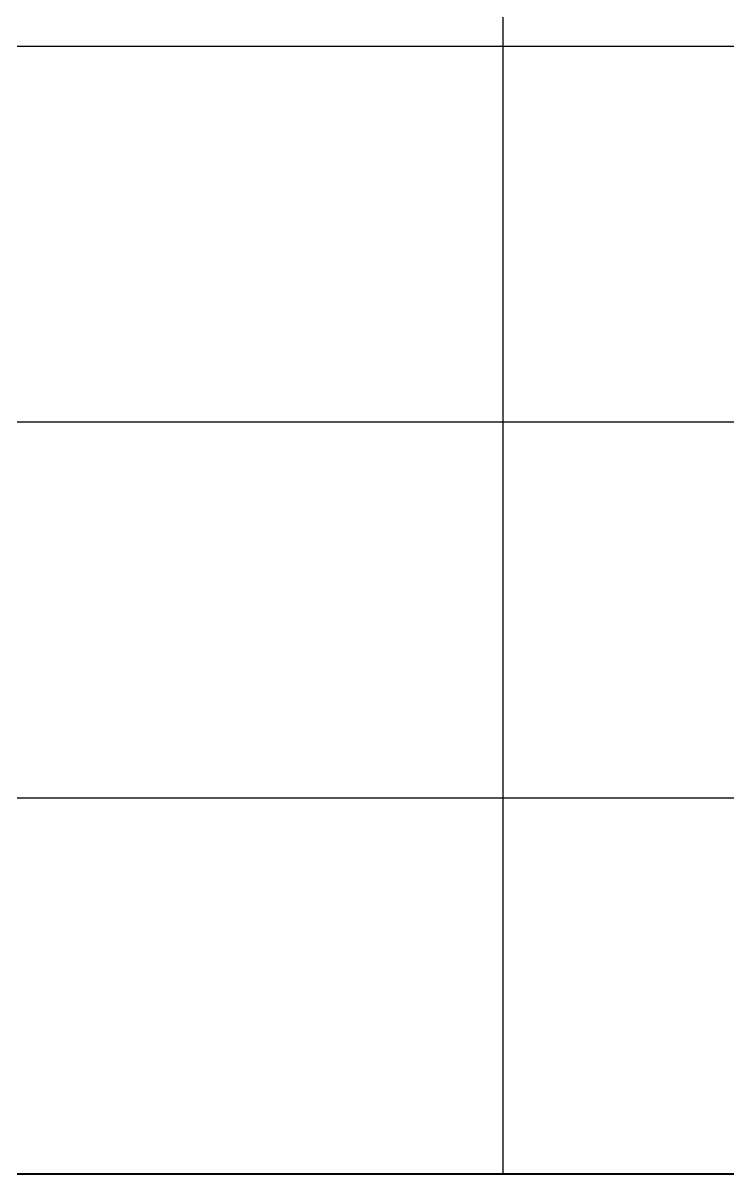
# Model space of a CAD drawing. Header units: millimetres. Extents: x 684983 to 685377, y 990360 to 990509.
# Drawn here: x 684987.28 to 684990.57, y 990360.29 to 990365.66 of the extents above; entities that cross this region are included whole.
import ezdxf

# ---------------------------------------------------------------- set-up
doc = ezdxf.new("R2010")
doc.units = ezdxf.units.MM
doc.layers.add('TITLE', color=6, linetype='Continuous')

msp = doc.modelspace()

# ---------------------------------------------------------------- linework, layer by layer
at = {"color": 251, "lineweight": 25}
msp.add_line((684989.5229, 990376.089), (684989.5229, 990360.2851), dxfattribs=at)
msp.add_line((684982.7636, 990360.2851), (685085.1957, 990360.2851))
at = {"lineweight": 40}
msp.add_lwpolyline([(684982.7636, 990360.2851), (685085.1957, 990360.2851), (685085.1957, 990509.1548), (684982.7636, 990509.1548)], close=True, dxfattribs=at)
at = {"layer": 'TITLE', "color": 8}
for p, q in [((685014.9642, 990365.5531), (684982.7636, 990365.5531)), ((685014.9642, 990363.7971), (684982.7636, 990363.7971)), ((685014.9642, 990362.0411), (684982.7636, 990362.0411)), ((685014.9642, 990360.2851), (684982.7636, 990360.2851))]:
    msp.add_line(p, q, dxfattribs=at)

doc.saveas('drawing.dxf')
